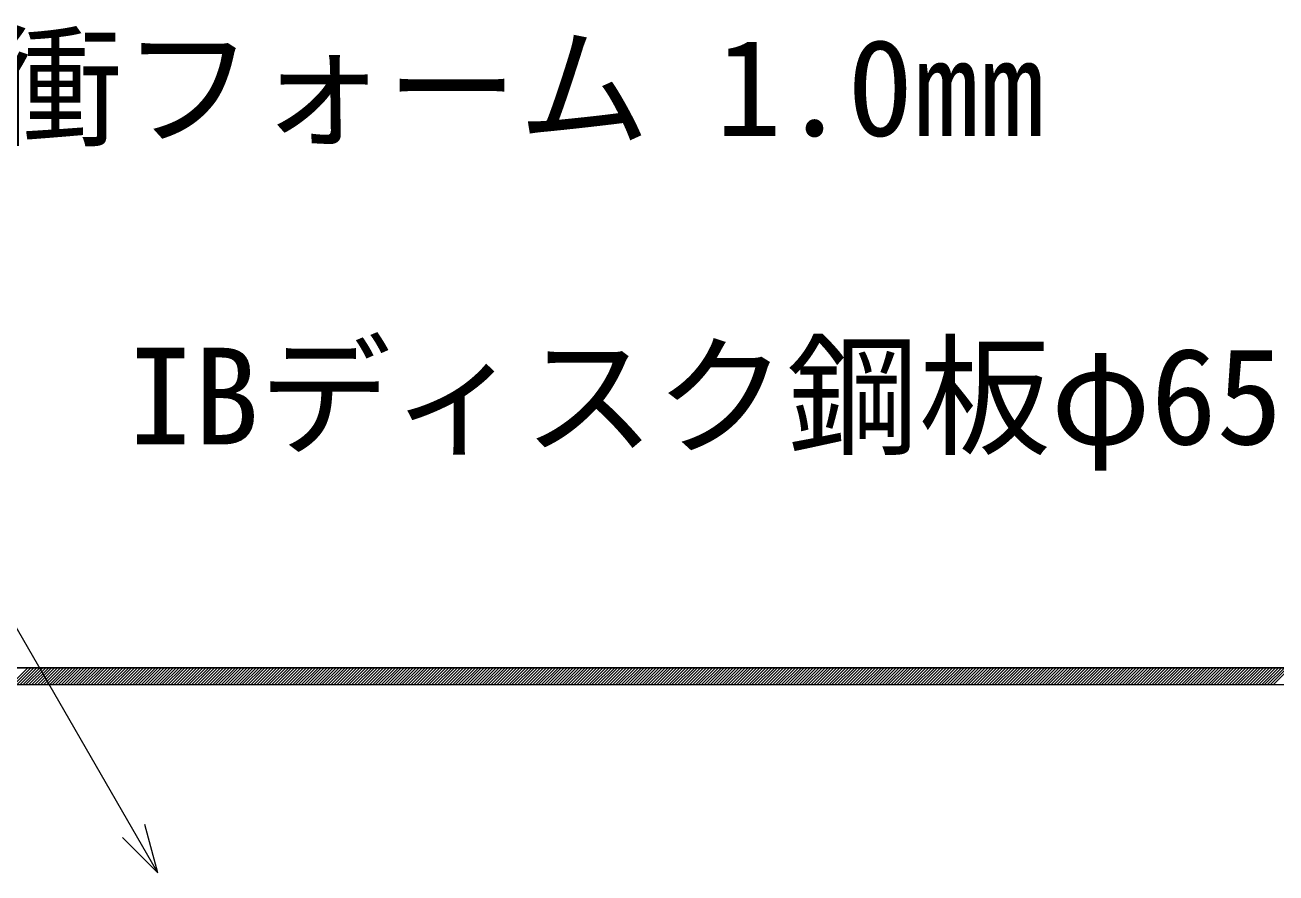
# Model space of a CAD drawing. Units: millimetres, scale not verified. Extents: x -840 to 840, y -594 to 594.
# Drawn here: x 212.2 to 361.4, y 124.4 to 225.6 of the extents above; entities that cross this region are included whole.
import ezdxf
from ezdxf.enums import TextEntityAlignment as Align

# ---------------------------------------------------------------- set-up
doc = ezdxf.new("R2010")
doc.units = ezdxf.units.MM
doc.header["$LTSCALE"] = 2
for name, color, linetype, lineweight in [('0-2_文字', 5, 'Continuous', 5), ('0-9_IBｼｰﾄ', 7, 'Continuous', 5), ('0-D_寸法線', 7, 'Continuous', 5)]:
    doc.layers.add(name, color=color, linetype=linetype, lineweight=lineweight)
doc.styles.add('ＭＳ ゴシック', font='')
doc.styles.get('ＭＳ ゴシック').set_extended_font_data('MS Gothic')

msp = doc.modelspace()

# ---------------------------------------------------------------- linework, layer by layer
at = {"layer": '0-9_IBｼｰﾄ'}
for p, q in [((-18.231, 148.872), (418.277, 148.872)), ((210.515, 146.872), (212.515, 148.872)), ((210.869, 146.872), (212.869, 148.872)), ((211.222, 146.872), (213.222, 148.872)), ((211.576, 146.872), (213.576, 148.872)), ((211.929, 146.872), (213.929, 148.872)), ((212.283, 146.872), (214.283, 148.872)), ((212.636, 146.872), (214.636, 148.872)), ((212.99, 146.872), (214.99, 148.872)), ((213.344, 146.872), (215.344, 148.872)), ((213.697, 146.872), (215.697, 148.872)), ((214.051, 146.872), (216.051, 148.872)), ((214.404, 146.872), (216.404, 148.872)), ((214.758, 146.872), (216.758, 148.872)), ((215.111, 146.872), (217.111, 148.872)), ((215.465, 146.872), (217.465, 148.872)), ((215.818, 146.872), (217.818, 148.872)), ((216.172, 146.872), (218.172, 148.872)), ((216.526, 146.872), (218.526, 148.872)), ((216.879, 146.872), (218.879, 148.872)), ((217.233, 146.872), (219.233, 148.872)), ((217.586, 146.872), (219.586, 148.872)), ((217.94, 146.872), (219.94, 148.872)), ((218.293, 146.872), (220.293, 148.872)), ((218.647, 146.872), (220.647, 148.872)), ((219, 146.872), (221, 148.872)), ((219.354, 146.872), (221.354, 148.872)), ((219.708, 146.872), (221.708, 148.872)), ((220.061, 146.872), (222.061, 148.872)), ((220.415, 146.872), (222.415, 148.872)), ((220.768, 146.872), (222.768, 148.872)), ((221.122, 146.872), (223.122, 148.872)), ((221.475, 146.872), (223.475, 148.872)), ((221.829, 146.872), (223.829, 148.872)), ((222.182, 146.872), (224.182, 148.872)), ((222.536, 146.872), (224.536, 148.872)), ((222.89, 146.872), (224.89, 148.872)), ((223.243, 146.872), (225.243, 148.872)), ((223.597, 146.872), (225.597, 148.872)), ((223.95, 146.872), (225.95, 148.872)), ((224.304, 146.872), (226.304, 148.872)), ((224.657, 146.872), (226.657, 148.872)), ((225.011, 146.872), (227.011, 148.872)), ((225.364, 146.872), (227.364, 148.872)), ((225.718, 146.872), (227.718, 148.872)), ((226.071, 146.872), (228.071, 148.872)), ((226.425, 146.872), (228.425, 148.872)), ((226.779, 146.872), (228.779, 148.872)), ((227.132, 146.872), (229.132, 148.872)), ((227.486, 146.872), (229.486, 148.872)), ((227.839, 146.872), (229.839, 148.872)), ((228.193, 146.872), (230.193, 148.872)), ((228.546, 146.872), (230.546, 148.872)), ((228.9, 146.872), (230.9, 148.872)), ((229.253, 146.872), (231.253, 148.872)), ((229.607, 146.872), (231.607, 148.872)), ((229.961, 146.872), (231.961, 148.872)), ((230.314, 146.872), (232.314, 148.872)), ((230.668, 146.872), (232.668, 148.872)), ((231.021, 146.872), (233.021, 148.872)), ((231.375, 146.872), (233.375, 148.872)), ((231.728, 146.872), (233.728, 148.872)), ((232.082, 146.872), (234.082, 148.872)), ((232.435, 146.872), (234.435, 148.872)), ((232.789, 146.872), (234.789, 148.872)), ((233.143, 146.872), (235.143, 148.872)), ((233.496, 146.872), (235.496, 148.872)), ((233.85, 146.872), (235.85, 148.872)), ((234.203, 146.872), (236.203, 148.872)), ((234.557, 146.872), (236.557, 148.872)), ((234.91, 146.872), (236.91, 148.872)), ((235.264, 146.872), (237.264, 148.872)), ((235.617, 146.872), (237.617, 148.872)), ((235.971, 146.872), (237.971, 148.872)), ((236.325, 146.872), (238.325, 148.872)), ((236.678, 146.872), (238.678, 148.872)), ((237.032, 146.872), (239.032, 148.872)), ((237.385, 146.872), (239.385, 148.872)), ((237.739, 146.872), (239.739, 148.872)), ((238.092, 146.872), (240.092, 148.872)), ((238.446, 146.872), (240.446, 148.872)), ((238.799, 146.872), (240.799, 148.872)), ((239.153, 146.872), (241.153, 148.872)), ((239.507, 146.872), (241.507, 148.872)), ((239.86, 146.872), (241.86, 148.872)), ((240.214, 146.872), (242.214, 148.872)), ((240.567, 146.872), (242.567, 148.872)), ((240.921, 146.872), (242.921, 148.872)), ((241.274, 146.872), (243.274, 148.872)), ((241.628, 146.872), (243.628, 148.872)), ((241.981, 146.872), (243.981, 148.872)), ((242.335, 146.872), (244.335, 148.872)), ((242.688, 146.872), (244.688, 148.872)), ((243.042, 146.872), (245.042, 148.872)), ((243.396, 146.872), (245.396, 148.872)), ((243.749, 146.872), (245.749, 148.872)), ((244.103, 146.872), (246.103, 148.872)), ((244.456, 146.872), (246.456, 148.872)), ((244.81, 146.872), (246.81, 148.872)), ((245.163, 146.872), (247.163, 148.872)), ((245.517, 146.872), (247.517, 148.872)), ((245.87, 146.872), (247.87, 148.872)), ((246.224, 146.872), (248.224, 148.872)), ((246.578, 146.872), (248.578, 148.872)), ((246.931, 146.872), (248.931, 148.872)), ((247.285, 146.872), (249.285, 148.872)), ((247.638, 146.872), (249.638, 148.872)), ((247.992, 146.872), (249.992, 148.872)), ((248.345, 146.872), (250.345, 148.872)), ((248.699, 146.872), (250.699, 148.872)), ((249.052, 146.872), (251.052, 148.872)), ((249.406, 146.872), (251.406, 148.872)), ((249.76, 146.872), (251.76, 148.872)), ((250.113, 146.872), (252.113, 148.872)), ((250.467, 146.872), (252.467, 148.872)), ((250.82, 146.872), (252.82, 148.872)), ((251.174, 146.872), (253.174, 148.872)), ((251.527, 146.872), (253.527, 148.872)), ((251.881, 146.872), (253.881, 148.872)), ((252.234, 146.872), (254.234, 148.872)), ((252.588, 146.872), (254.588, 148.872)), ((252.942, 146.872), (254.942, 148.872)), ((253.295, 146.872), (255.295, 148.872)), ((253.649, 146.872), (255.649, 148.872)), ((254.002, 146.872), (256.002, 148.872)), ((254.356, 146.872), (256.356, 148.872)), ((254.709, 146.872), (256.709, 148.872)), ((255.063, 146.872), (257.063, 148.872)), ((255.416, 146.872), (257.416, 148.872)), ((255.77, 146.872), (257.77, 148.872)), ((256.124, 146.872), (258.124, 148.872)), ((256.477, 146.872), (258.477, 148.872)), ((256.831, 146.872), (258.831, 148.872)), ((257.184, 146.872), (259.184, 148.872)), ((257.538, 146.872), (259.538, 148.872)), ((257.891, 146.872), (259.891, 148.872)), ((258.245, 146.872), (260.245, 148.872)), ((258.598, 146.872), (260.598, 148.872)), ((258.952, 146.872), (260.952, 148.872)), ((259.306, 146.872), (261.306, 148.872)), ((259.659, 146.872), (261.659, 148.872)), ((260.013, 146.872), (262.013, 148.872)), ((260.366, 146.872), (262.366, 148.872)), ((260.72, 146.872), (262.72, 148.872)), ((261.073, 146.872), (263.073, 148.872)), ((261.427, 146.872), (263.427, 148.872)), ((261.78, 146.872), (263.78, 148.872)), ((262.134, 146.872), (264.134, 148.872)), ((262.487, 146.872), (264.487, 148.872)), ((262.841, 146.872), (264.841, 148.872)), ((263.195, 146.872), (265.195, 148.872)), ((263.548, 146.872), (265.548, 148.872)), ((263.902, 146.872), (265.902, 148.872)), ((264.255, 146.872), (266.255, 148.872)), ((264.609, 146.872), (266.609, 148.872)), ((264.962, 146.872), (266.962, 148.872)), ((265.316, 146.872), (267.316, 148.872)), ((265.669, 146.872), (267.669, 148.872)), ((266.023, 146.872), (268.023, 148.872)), ((266.377, 146.872), (268.377, 148.872)), ((266.73, 146.872), (268.73, 148.872)), ((267.084, 146.872), (269.084, 148.872)), ((267.437, 146.872), (269.437, 148.872)), ((267.791, 146.872), (269.791, 148.872)), ((268.144, 146.872), (270.144, 148.872)), ((268.498, 146.872), (270.498, 148.872)), ((268.851, 146.872), (270.851, 148.872)), ((269.205, 146.872), (271.205, 148.872)), ((269.559, 146.872), (271.559, 148.872)), ((269.912, 146.872), (271.912, 148.872)), ((270.266, 146.872), (272.266, 148.872)), ((270.619, 146.872), (272.619, 148.872)), ((270.973, 146.872), (272.973, 148.872)), ((271.326, 146.872), (273.326, 148.872)), ((271.68, 146.872), (273.68, 148.872)), ((272.033, 146.872), (274.033, 148.872)), ((272.387, 146.872), (274.387, 148.872)), ((272.741, 146.872), (274.741, 148.872)), ((273.094, 146.872), (275.094, 148.872)), ((273.448, 146.872), (275.448, 148.872)), ((273.801, 146.872), (275.801, 148.872)), ((274.155, 146.872), (276.155, 148.872)), ((274.508, 146.872), (276.508, 148.872)), ((274.862, 146.872), (276.862, 148.872)), ((275.215, 146.872), (277.215, 148.872)), ((275.569, 146.872), (277.569, 148.872)), ((275.923, 146.872), (277.923, 148.872)), ((276.276, 146.872), (278.276, 148.872)), ((276.63, 146.872), (278.63, 148.872)), ((276.983, 146.872), (278.983, 148.872)), ((277.337, 146.872), (279.337, 148.872)), ((277.69, 146.872), (279.69, 148.872)), ((278.044, 146.872), (280.044, 148.872)), ((278.397, 146.872), (280.397, 148.872)), ((278.751, 146.872), (280.751, 148.872)), ((279.104, 146.872), (281.104, 148.872)), ((279.458, 146.872), (281.458, 148.872)), ((279.812, 146.872), (281.812, 148.872)), ((280.165, 146.872), (282.165, 148.872)), ((280.519, 146.872), (282.519, 148.872)), ((280.872, 146.872), (282.872, 148.872)), ((281.226, 146.872), (283.226, 148.872)), ((281.579, 146.872), (283.579, 148.872)), ((281.933, 146.872), (283.933, 148.872)), ((282.286, 146.872), (284.286, 148.872)), ((282.64, 146.872), (284.64, 148.872)), ((282.994, 146.872), (284.994, 148.872)), ((283.347, 146.872), (285.347, 148.872)), ((283.701, 146.872), (285.701, 148.872)), ((284.054, 146.872), (286.054, 148.872)), ((284.408, 146.872), (286.408, 148.872)), ((284.761, 146.872), (286.761, 148.872)), ((285.115, 146.872), (287.115, 148.872)), ((285.468, 146.872), (287.468, 148.872)), ((285.822, 146.872), (287.822, 148.872)), ((286.176, 146.872), (288.176, 148.872)), ((286.529, 146.872), (288.529, 148.872)), ((286.883, 146.872), (288.883, 148.872)), ((287.236, 146.872), (289.236, 148.872)), ((287.59, 146.872), (289.59, 148.872)), ((287.943, 146.872), (289.943, 148.872)), ((288.297, 146.872), (290.297, 148.872)), ((288.65, 146.872), (290.65, 148.872)), ((289.004, 146.872), (291.004, 148.872)), ((289.358, 146.872), (291.358, 148.872)), ((289.711, 146.872), (291.711, 148.872)), ((290.065, 146.872), (292.065, 148.872)), ((290.418, 146.872), (292.418, 148.872)), ((290.772, 146.872), (292.772, 148.872)), ((291.125, 146.872), (293.125, 148.872)), ((291.479, 146.872), (293.479, 148.872)), ((291.832, 146.872), (293.832, 148.872)), ((292.186, 146.872), (294.186, 148.872)), ((292.54, 146.872), (294.54, 148.872)), ((292.893, 146.872), (294.893, 148.872)), ((293.247, 146.872), (295.247, 148.872)), ((293.6, 146.872), (295.6, 148.872)), ((293.954, 146.872), (295.954, 148.872)), ((294.307, 146.872), (296.307, 148.872)), ((294.661, 146.872), (296.661, 148.872)), ((295.014, 146.872), (297.014, 148.872)), ((295.368, 146.872), (297.368, 148.872)), ((295.722, 146.872), (297.722, 148.872)), ((296.075, 146.872), (298.075, 148.872)), ((296.429, 146.872), (298.429, 148.872)), ((296.782, 146.872), (298.782, 148.872)), ((297.136, 146.872), (299.136, 148.872)), ((297.489, 146.872), (299.489, 148.872)), ((297.843, 146.872), (299.843, 148.872)), ((298.196, 146.872), (300.196, 148.872)), ((298.55, 146.872), (300.55, 148.872)), ((298.903, 146.872), (300.903, 148.872)), ((299.257, 146.872), (301.257, 148.872)), ((299.611, 146.872), (301.611, 148.872)), ((299.964, 146.872), (301.964, 148.872)), ((300.318, 146.872), (302.318, 148.872)), ((300.671, 146.872), (302.671, 148.872)), ((301.025, 146.872), (303.025, 148.872)), ((301.378, 146.872), (303.378, 148.872)), ((301.732, 146.872), (303.732, 148.872)), ((302.085, 146.872), (304.085, 148.872)), ((302.439, 146.872), (304.439, 148.872)), ((302.793, 146.872), (304.793, 148.872)), ((303.146, 146.872), (305.146, 148.872)), ((303.5, 146.872), (305.5, 148.872)), ((303.853, 146.872), (305.853, 148.872)), ((304.207, 146.872), (306.207, 148.872)), ((304.56, 146.872), (306.56, 148.872)), ((304.914, 146.872), (306.914, 148.872)), ((305.267, 146.872), (307.267, 148.872)), ((305.621, 146.872), (307.621, 148.872)), ((305.975, 146.872), (307.975, 148.872)), ((306.328, 146.872), (308.328, 148.872)), ((306.682, 146.872), (308.682, 148.872)), ((307.035, 146.872), (309.035, 148.872)), ((307.389, 146.872), (309.389, 148.872)), ((307.742, 146.872), (309.742, 148.872)), ((308.096, 146.872), (310.096, 148.872)), ((308.449, 146.872), (310.449, 148.872)), ((308.803, 146.872), (310.803, 148.872)), ((309.157, 146.872), (311.157, 148.872)), ((309.51, 146.872), (311.51, 148.872)), ((309.864, 146.872), (311.864, 148.872)), ((310.217, 146.872), (312.217, 148.872)), ((310.571, 146.872), (312.571, 148.872)), ((310.924, 146.872), (312.924, 148.872)), ((311.278, 146.872), (313.278, 148.872)), ((311.631, 146.872), (313.631, 148.872)), ((311.985, 146.872), (313.985, 148.872)), ((312.339, 146.872), (314.339, 148.872)), ((312.692, 146.872), (314.692, 148.872)), ((313.046, 146.872), (315.046, 148.872)), ((313.399, 146.872), (315.399, 148.872)), ((313.753, 146.872), (315.753, 148.872)), ((314.106, 146.872), (316.106, 148.872)), ((314.46, 146.872), (316.46, 148.872)), ((314.813, 146.872), (316.813, 148.872)), ((315.167, 146.872), (317.167, 148.872)), ((315.52, 146.872), (317.52, 148.872)), ((315.874, 146.872), (317.874, 148.872)), ((316.228, 146.872), (318.228, 148.872)), ((316.581, 146.872), (318.581, 148.872)), ((316.935, 146.872), (318.935, 148.872)), ((317.288, 146.872), (319.288, 148.872)), ((317.642, 146.872), (319.642, 148.872)), ((317.995, 146.872), (319.995, 148.872)), ((318.349, 146.872), (320.349, 148.872)), ((318.702, 146.872), (320.702, 148.872)), ((319.056, 146.872), (321.056, 148.872)), ((319.41, 146.872), (321.41, 148.872)), ((319.763, 146.872), (321.763, 148.872)), ((320.117, 146.872), (322.117, 148.872)), ((320.47, 146.872), (322.47, 148.872)), ((320.824, 146.872), (322.824, 148.872)), ((321.177, 146.872), (323.177, 148.872)), ((321.531, 146.872), (323.531, 148.872)), ((321.884, 146.872), (323.884, 148.872)), ((322.238, 146.872), (324.238, 148.872)), ((322.592, 146.872), (324.592, 148.872)), ((322.945, 146.872), (324.945, 148.872)), ((323.299, 146.872), (325.299, 148.872)), ((323.652, 146.872), (325.652, 148.872)), ((324.006, 146.872), (326.006, 148.872)), ((324.359, 146.872), (326.359, 148.872)), ((324.713, 146.872), (326.713, 148.872)), ((325.066, 146.872), (327.066, 148.872)), ((325.42, 146.872), (327.42, 148.872)), ((325.774, 146.872), (327.774, 148.872)), ((326.127, 146.872), (328.127, 148.872)), ((326.481, 146.872), (328.481, 148.872)), ((326.834, 146.872), (328.834, 148.872)), ((327.188, 146.872), (329.188, 148.872)), ((327.541, 146.872), (329.541, 148.872)), ((327.895, 146.872), (329.895, 148.872)), ((328.248, 146.872), (330.248, 148.872)), ((328.602, 146.872), (330.602, 148.872)), ((328.956, 146.872), (330.956, 148.872)), ((329.309, 146.872), (331.309, 148.872)), ((329.663, 146.872), (331.663, 148.872)), ((330.016, 146.872), (332.016, 148.872)), ((330.37, 146.872), (332.37, 148.872)), ((330.723, 146.872), (332.723, 148.872)), ((331.077, 146.872), (333.077, 148.872)), ((331.43, 146.872), (333.43, 148.872)), ((331.784, 146.872), (333.784, 148.872)), ((332.138, 146.872), (334.138, 148.872)), ((332.491, 146.872), (334.491, 148.872)), ((332.845, 146.872), (334.845, 148.872)), ((333.198, 146.872), (335.198, 148.872)), ((333.552, 146.872), (335.552, 148.872)), ((333.905, 146.872), (335.905, 148.872)), ((334.259, 146.872), (336.259, 148.872)), ((334.612, 146.872), (336.612, 148.872)), ((334.966, 146.872), (336.966, 148.872)), ((335.319, 146.872), (337.319, 148.872)), ((335.673, 146.872), (337.673, 148.872)), ((336.027, 146.872), (338.027, 148.872)), ((336.38, 146.872), (338.38, 148.872)), ((336.734, 146.872), (338.734, 148.872)), ((337.087, 146.872), (339.087, 148.872)), ((337.441, 146.872), (339.441, 148.872)), ((337.794, 146.872), (339.794, 148.872)), ((338.148, 146.872), (340.148, 148.872)), ((338.501, 146.872), (340.501, 148.872)), ((338.855, 146.872), (340.855, 148.872)), ((339.209, 146.872), (341.209, 148.872)), ((339.562, 146.872), (341.562, 148.872)), ((339.916, 146.872), (341.916, 148.872)), ((340.269, 146.872), (342.269, 148.872)), ((340.623, 146.872), (342.623, 148.872)), ((340.976, 146.872), (342.976, 148.872)), ((341.33, 146.872), (343.33, 148.872)), ((341.683, 146.872), (343.683, 148.872)), ((342.037, 146.872), (344.037, 148.872)), ((342.391, 146.872), (344.391, 148.872)), ((342.744, 146.872), (344.744, 148.872)), ((343.098, 146.872), (345.098, 148.872)), ((343.451, 146.872), (345.451, 148.872)), ((343.805, 146.872), (345.805, 148.872)), ((344.158, 146.872), (346.158, 148.872)), ((344.512, 146.872), (346.512, 148.872)), ((344.865, 146.872), (346.865, 148.872)), ((345.219, 146.872), (347.219, 148.872)), ((345.573, 146.872), (347.573, 148.872)), ((345.926, 146.872), (347.926, 148.872)), ((346.28, 146.872), (348.28, 148.872)), ((346.633, 146.872), (348.633, 148.872)), ((346.987, 146.872), (348.987, 148.872)), ((347.34, 146.872), (349.34, 148.872)), ((347.694, 146.872), (349.694, 148.872)), ((348.047, 146.872), (350.047, 148.872)), ((348.401, 146.872), (350.401, 148.872)), ((348.755, 146.872), (350.755, 148.872)), ((349.108, 146.872), (351.108, 148.872)), ((349.462, 146.872), (351.462, 148.872)), ((349.815, 146.872), (351.815, 148.872)), ((350.169, 146.872), (352.169, 148.872)), ((350.522, 146.872), (352.522, 148.872)), ((350.876, 146.872), (352.876, 148.872)), ((351.229, 146.872), (353.229, 148.872)), ((351.583, 146.872), (353.583, 148.872)), ((351.936, 146.872), (353.936, 148.872)), ((352.29, 146.872), (354.29, 148.872)), ((352.644, 146.872), (354.644, 148.872)), ((352.997, 146.872), (354.997, 148.872)), ((353.351, 146.872), (355.351, 148.872)), ((353.704, 146.872), (355.704, 148.872)), ((354.058, 146.872), (356.058, 148.872)), ((354.411, 146.872), (356.411, 148.872)), ((354.765, 146.872), (356.765, 148.872)), ((355.118, 146.872), (357.118, 148.872)), ((355.472, 146.872), (357.472, 148.872)), ((355.826, 146.872), (357.826, 148.872)), ((356.179, 146.872), (358.179, 148.872)), ((356.533, 146.872), (358.533, 148.872)), ((356.886, 146.872), (358.886, 148.872)), ((357.24, 146.872), (359.24, 148.872)), ((357.593, 146.872), (359.593, 148.872)), ((357.947, 146.872), (359.947, 148.872)), ((358.3, 146.872), (360.3, 148.872)), ((358.654, 146.872), (360.654, 148.872)), ((359.008, 146.872), (361.008, 148.872)), ((359.361, 146.872), (361.361, 148.872)), ((359.715, 146.872), (361.715, 148.872)), ((360.068, 146.872), (362.068, 148.872)), ((360.422, 146.872), (362.422, 148.872)), ((360.775, 146.872), (362.775, 148.872)), ((361.129, 146.872), (363.129, 148.872)), ((-18.767, 146.872), (418.813, 146.872))]:
    msp.add_line(p, q, dxfattribs=at)
msp.add_lwpolyline([(203.012, 146.872), (414.728, 146.872), (414.728, 148.872), (205.012, 148.872)], close=True, dxfattribs=at)
at = {"layer": '0-D_寸法線'}
msp.add_line((228.025, 124.38), (175.75, 214.925), dxfattribs=at)
msp.add_lwpolyline([(223.783, 128.622), (228.025, 124.38), (226.473, 130.175)], dxfattribs=at)

# ---------------------------------------------------------------- texts
at = {"layer": '0-2_文字', "color": 7, "style": 'ＭＳ ゴシック'}
for s, p in [('緩衝フォーム 1.0㎜', (192.29, 208.866)), ('IBディスク鋼板φ65', (224.412, 172.045))]:
    msp.add_text(s, height=11.54, dxfattribs=at).set_placement(p, align=Align.BOTTOM_LEFT)

doc.saveas('drawing.dxf')
